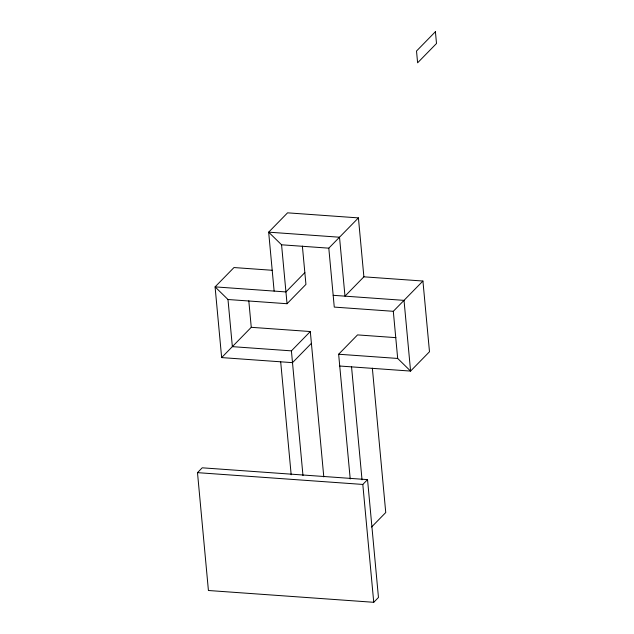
<?xml version="1.0" encoding="UTF-8"?>
<svg xmlns="http://www.w3.org/2000/svg" width="634" height="634" viewBox="0 0 634 634"><rect width="100%" height="100%" fill="white"/><g stroke="black" fill="none" stroke-linecap="round" stroke-linejoin="round"><path stroke-width="0.95" d="M248.805 300.801L251.262 327.318L221.646 357.592L215.084 286.877L233.994 267.548L272.366 270.29M304.843 272.604L285.942 291.933L215.084 286.877L227.986 299.51L287.036 303.718L305.937 284.389L302.378 246.087M358.416 217.89L328.8 248.163L281.567 244.795L268.665 232.163L287.567 212.834L358.416 217.89L363.884 276.82L344.983 296.149L339.515 237.219L268.665 232.163L274.134 291.093M302.981 475.595L291.41 350.864L310.311 331.534L251.262 327.318M311.405 343.319L292.504 362.648L221.646 357.592M197.491 472.647L202.214 467.813L367.538 479.613L378.466 597.466L373.743 602.3L208.42 590.5L197.491 472.647L362.807 484.439L367.538 479.613M350.214 478.971L338.643 354.232L357.544 334.903L395.917 337.645M363.884 276.82L422.926 281.028L393.31 311.302L334.269 307.094L328.8 248.163M371.572 527.028L385.749 512.534L372.356 368.156M333.175 295.309L404.024 300.365L410.586 371.08L339.737 366.024M291.41 350.864L232.361 346.647L227.986 299.51M338.643 354.232L397.684 358.448L410.586 371.08L429.487 351.743L422.926 281.028M393.31 311.302L397.684 358.448M362.807 484.439L373.743 602.3M351.545 366.864L362.022 479.811M310.311 331.534L323.792 476.895M281.567 244.795L287.036 303.718M280.688 361.808L291.172 474.755M435.415 31.7L416.514 51.029L417.608 62.814L436.509 43.484L435.415 31.7"/></g></svg>
